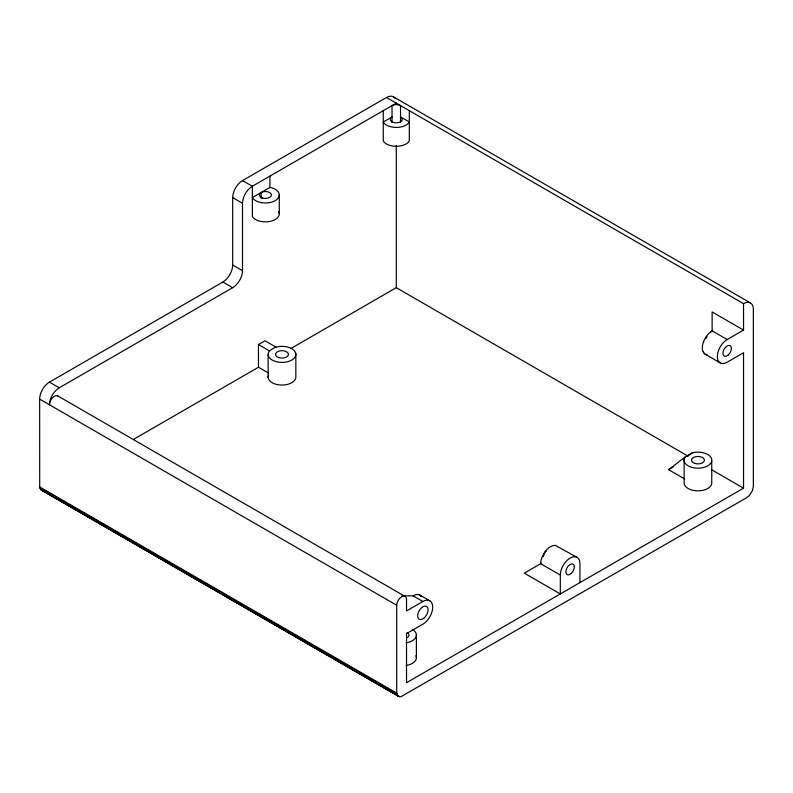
<?xml version="1.0" encoding="UTF-8"?>
<svg xmlns="http://www.w3.org/2000/svg" width="793" height="793" viewBox="0 0 793 793"><rect width="100%" height="100%" fill="white"/><g stroke="black" fill="none" stroke-linecap="round" stroke-linejoin="round"><path stroke-width="1.19" d="M543.374 556.617L544.93 552.027L546.238 551.274M705.76 338.661L707.178 336.817M710.716 332.217L712.134 330.384M685.489 456.758L685.003 457.274A13.877 8.019 0 0 0 696.442 468.138A13.877 8.019 0 0 0 711.658 458.949A13.877 8.019 0 0 0 692.339 452.843L685.489 456.758L668.578 469.664L684.428 478.823M687.303 456.55L691.992 452.962M386.469 97.489L743.537 303.64A13.877 8.019 -60 0 1 753.35 309.31L753.35 486.268L752.478 490.55L749.306 495.585L746.808 497.607L400.752 696.819L398.631 696.403L40.998 489.836L39.709 486.971L39.65 399.127A13.877 8.019 -60 0 1 49.463 382.127L222.873 282.011A13.877 8.019 -60 0 0 232.686 265.011L232.686 197.606A13.877 8.019 -60 0 1 242.509 180.606L386.469 97.489A13.877 8.019 -60 0 1 394.973 98.253M396.282 103.159L252.372 186.246A13.877 8.019 -60 0 0 242.509 203.276L242.509 270.671A13.877 8.019 -60 0 1 232.686 287.671L59.277 387.787A13.877 8.019 -60 0 0 49.463 404.797A6.939 4.005 -60 0 1 53.101 397.214A6.939 4.005 -60 0 1 58.623 396.669M269.917 187.445L252.372 197.586L253.552 199.132A13.877 8.019 0 0 0 275.449 200.5A13.877 8.019 0 0 0 272.068 187.931L269.917 187.445L269.917 176.115M133.472 439.411L258.468 367.238L258.468 344.568L265.021 340.792L276.103 347.195M290.635 348.672L396.282 287.671L687.799 455.985M401.892 595.83L413.074 595.83L422.887 601.5A13.877 8.019 -60 0 1 432.71 607.16A13.877 8.019 -60 0 1 422.887 624.17L406.531 633.607L406.531 682.723L743.537 488.161L743.537 352.756L727.171 362.203A13.877 8.019 -60 0 1 717.358 356.533A13.877 8.019 -60 0 1 727.171 339.533L743.537 330.086L743.537 303.64M422.887 601.5L406.531 610.947L406.531 599.607A6.939 4.005 -60 0 0 401.625 596.772A6.939 4.005 -60 0 0 396.718 605.277L396.718 692.17L397.214 694.777L398.631 696.403M668.578 469.664L673.247 466.968M541.51 563.238L524.322 573.161L560.314 593.947L560.314 575.054A13.877 8.019 -60 0 1 570.127 558.054A13.877 8.019 -60 0 1 579.941 563.714L579.941 582.607M43.694 490.669L41.563 490.252M242.509 180.606L252.372 186.246L252.372 216.469L253.552 218.016A13.877 8.019 0 0 0 271.018 221.188A13.877 8.019 0 0 0 278.73 211.602M393.407 96.805L750.475 302.956M743.537 330.086L712.134 311.956L712.134 331.415M727.171 339.533L712.134 330.85A13.877 8.019 -60 0 0 702.648 344.717A13.877 8.019 -60 0 0 707.227 354.828M705.195 354.203L720.232 362.887M711.38 469.595L743.537 488.161M232.686 197.606L242.509 203.276M232.686 265.011L242.509 270.671M222.873 282.011L232.686 287.671M258.468 344.568L269.491 350.932M258.468 367.238L268.49 373.017M577.066 557.36L555.397 545.406A13.877 8.019 -60 0 0 545.584 551.066L543.552 554.039A13.877 8.019 -60 0 0 540.677 563.714L560.314 575.054M413.074 595.83A13.877 8.019 -60 0 1 420.012 595.146L429.836 600.807M49.463 382.127L59.277 387.787M57.839 395.945L405.094 596.435M39.65 399.127L396.718 605.277M39.709 486.971L396.768 693.122M39.868 487.844L396.936 693.994M40.146 488.627L397.214 694.777M40.522 489.291L398.919 696.204M40.998 489.836L399.276 696.69M420.012 595.146L421.579 596.594M711.747 461.04L711.747 483.71A13.877 8.019 0 0 1 696.442 490.808A13.877 8.019 0 0 1 684.141 481.975L684.141 459.306M703.629 341.416L703.629 342.179M703.629 352.003L703.629 352.756M420.825 595.89L420.825 596.643M416.384 635.064L416.384 657.734M409.307 110.673L409.307 140.906L408.306 142.304A13.877 8.019 0 0 1 384.268 142.304L383.257 140.906L383.257 110.673M400.534 122.618L400.534 105.608A6.017 3.469 0 0 0 392.029 105.608L392.029 122.618M396.282 145.595L396.282 287.671M295.848 353.856L295.848 376.516A13.877 8.019 0 0 1 281.089 385.041A13.877 8.019 0 0 1 268.381 375.476M279.285 194.781L279.285 213.664M268.143 354.897L268.143 377.567M261.155 192.511L261.155 198.409M415.909 655.652A13.877 8.019 0 0 1 406.095 665.476M412.32 629.394A13.877 8.019 0 0 1 406.095 642.806M407.087 632.418A6.483 3.737 0 0 1 407.087 637.711M269.551 350.833L268.381 352.816A13.877 8.019 0 0 0 281.693 362.391A13.877 8.019 0 0 0 295.72 353.153A13.877 8.019 0 0 0 277.54 346.789L274.289 347.711L269.551 350.833M409.307 122.013L408.306 123.411A13.877 8.019 0 0 1 384.268 123.411L383.257 122.013L392.029 116.948A6.017 3.469 0 0 0 392.029 121.854A6.017 3.469 0 0 0 400.534 121.854A6.017 3.469 0 0 0 400.534 116.948L409.307 122.013M278.759 357.613A6.483 3.737 0 0 0 288.474 354.372A6.483 3.737 0 0 0 278.759 351.14A6.483 3.737 0 0 0 278.759 357.613M694.708 463.409A6.483 3.737 0 0 0 704.422 460.178A6.483 3.737 0 0 0 694.708 456.937A6.483 3.737 0 0 0 694.708 463.409M262.404 197.972A6.017 3.469 0 0 0 271.424 194.959A6.017 3.469 0 0 0 262.404 191.956A6.017 3.469 0 0 0 262.404 197.972M728.271 354.977A6.017 3.469 -60 0 0 730.184 345.659A6.017 3.469 -60 0 0 723.067 351.963A6.017 3.469 -60 0 0 728.271 354.977M571.228 573.498A6.017 3.469 -60 0 0 573.131 564.18A6.017 3.469 -60 0 0 566.014 570.484A6.017 3.469 -60 0 0 571.228 573.498M424.245 617.886A7.405 4.272 -60 0 0 426.594 606.417A7.405 4.272 -60 0 0 417.832 614.188A7.405 4.272 -60 0 0 424.245 617.886"/></g></svg>
